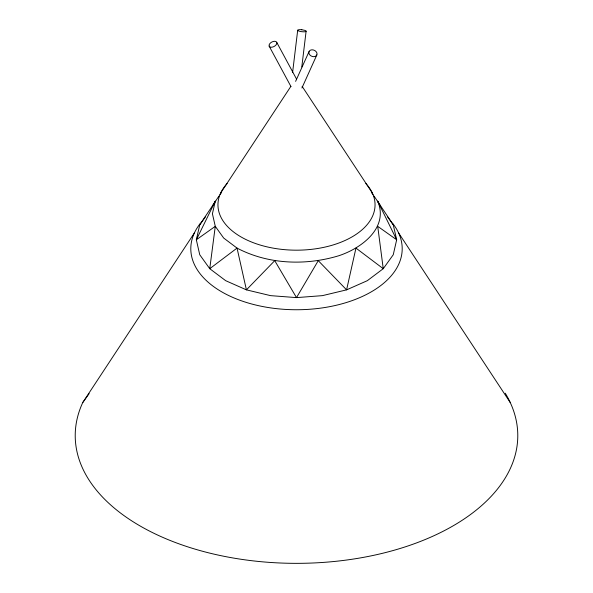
<?xml version="1.0" encoding="UTF-8"?>
<svg xmlns="http://www.w3.org/2000/svg" width="593" height="593" viewBox="0 0 593 593"><rect width="100%" height="100%" fill="white"/><g stroke="black" fill="none" stroke-linecap="round" stroke-linejoin="round"><path stroke-width="0.89" d="M292.601 72.442L297.686 30.265M301.8 66.95L306.114 31.192M218.95 196.083L199.745 224.806L196.327 239.78L199.745 254.745L209.752 268.696L225.666 280.674L246.414 289.858L270.571 295.64L296.5 297.612L322.429 295.64L346.586 289.858L367.334 280.674L383.248 268.696L393.255 254.745L396.673 239.78L393.255 224.806L374.05 196.083M212.301 206.401L215.281 201.205L212.413 213.769L215.281 226.333L209.752 268.696L237.044 248.096C268.029 264.411 305.343 265.812 338.544 255.813C360.967 248.571 389.023 228.127 377.719 201.205L380.699 206.401M295.611 81.36L309.049 51.584M301.919 88.009L316.847 54.919A4.24 3.247 24.3 0 0 313.489 49.997A4.24 3.247 24.3 0 0 308.864 52.71A4.24 3.247 24.3 0 0 313.83 56.691L315.713 56.194L316.847 54.919M215.281 201.205L196.327 239.78L215.281 226.333L223.68 238.045L237.044 248.096L246.414 289.858L274.737 260.668L296.5 297.612L318.263 260.668L346.586 289.858L355.956 248.096L383.248 268.696L377.719 226.333L396.673 239.78L377.719 201.205M505.251 393.211A221.285 127.754 0 0 1 304.95 563.254A221.285 127.754 0 0 1 82.761 402.528L194.4 232.923M220.618 193.088L290.896 86.326M220.003 194.623L221.574 192.429M199.745 224.806L205.534 216.734M82.761 402.528L89.113 393.67M371.426 192.429L372.997 194.623M387.466 216.734L393.255 224.806M302.104 86.326L372.382 193.088M398.6 232.923L510.239 402.528M269.133 46.084L270.082 47.017A4.24 2.491 -28.3 0 0 276.079 44.875A4.24 2.491 -28.3 0 0 274.737 41.28A4.24 2.491 -28.3 0 0 269.207 44.668L269.133 46.084L290.948 86.526M276.768 42.429L296.404 78.825M365.851 183.526A78.558 45.357 0 0 1 296.5 250.179A78.558 45.357 0 0 1 227.149 183.526M392.484 223.161A105.702 61.027 0 0 1 296.5 309.746A105.702 61.027 0 0 1 200.516 223.161M301.822 29.754L300.733 29.665A4.24 0.964 6.9 0 0 298.116 30.725A4.24 0.964 6.9 0 0 304.379 31.8A4.24 0.964 6.9 0 0 304.824 30.362L301.822 29.754"/></g></svg>
